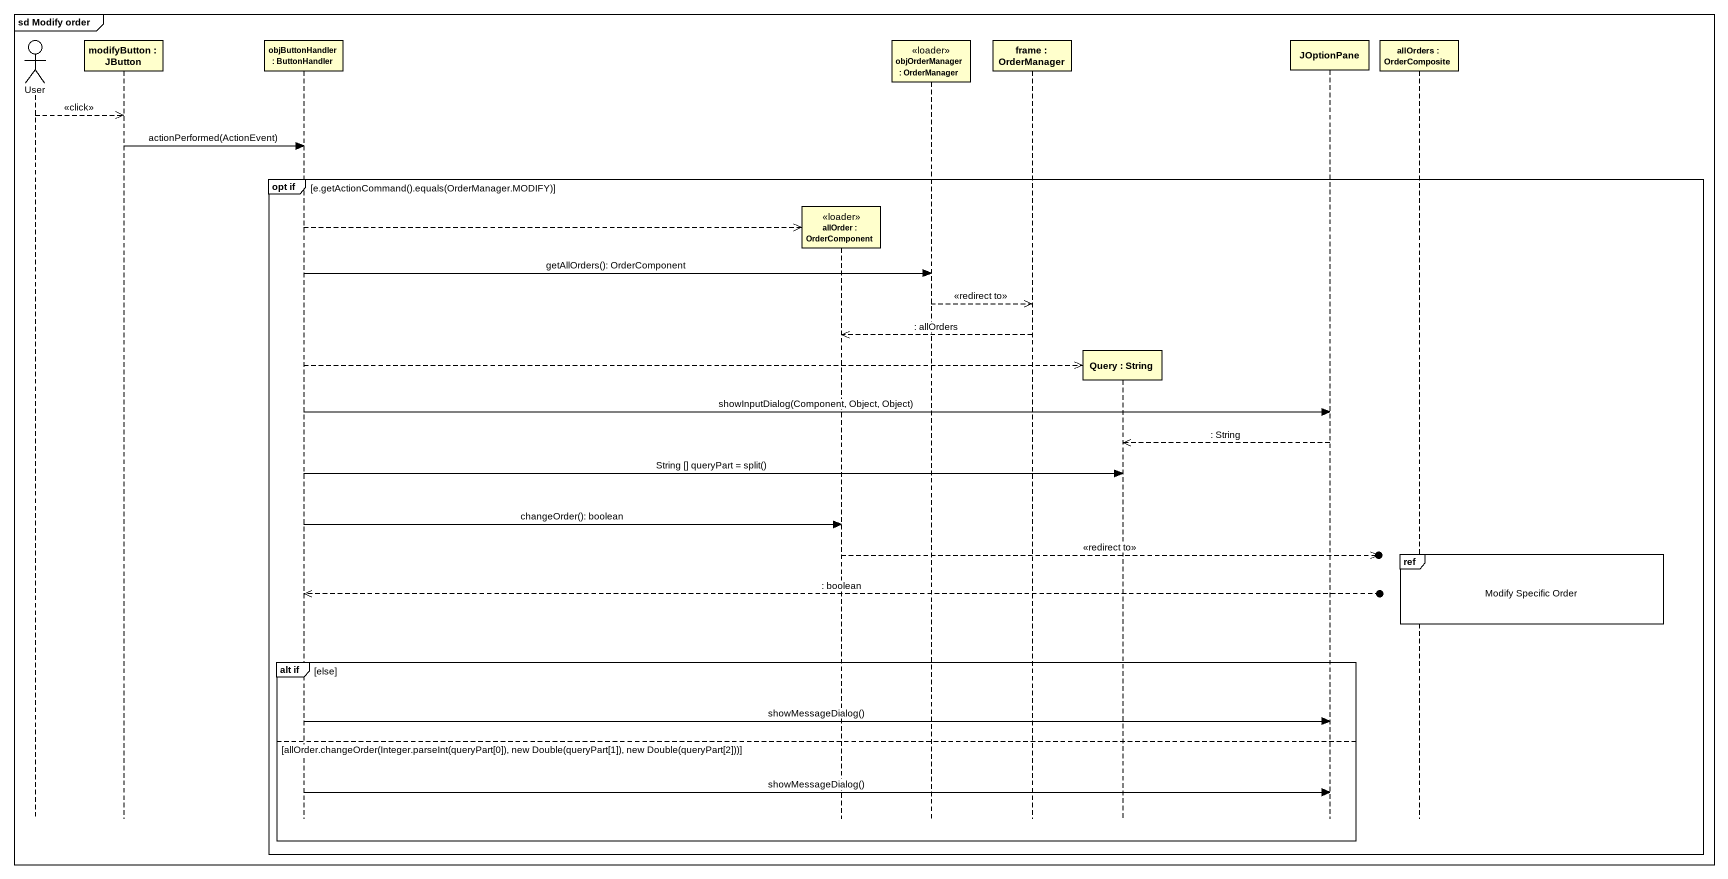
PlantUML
@startuml
mainframe sd Modify order
hide footbox
actor User
participant "modifyButton : JButton" as modifyButton
participant "objButtonHandler : ButtonHandler" as objButtonHandler
participant "allOrder : OrderComponent" as allOrder <<loader>>
participant "objOrderManager : OrderManager" as objOrderManager <<loader>>
participant "frame : OrderManager" as frame_
participant "Query : String" as Query
participant JOptionPane
participant "allOrders : OrderComposite" as allOrders

User -->> modifyButton : <<click>>
modifyButton -> objButtonHandler : actionPerformed(ActionEvent)
group opt if [e.getActionCommand().equals(OrderManager.MODIFY)]
  objButtonHandler -->> allOrder **
  objButtonHandler -> objOrderManager : getAllOrders(): OrderComponent
  objOrderManager -->> frame_ : <<redirect to>>
  frame_ -->> allOrder : : allOrders
  objButtonHandler -->> Query **
  objButtonHandler -> JOptionPane : showInputDialog(Component, Object, Object)
  JOptionPane -->> Query : : String
  objButtonHandler -> Query : String [] queryPart = split()
  objButtonHandler -> allOrder : changeOrder(): boolean
  ref over allOrders : Modify Specific Order
  allOrder -->>o] : <<redirect to>>
  objButtonHandler <<--o] : : boolean
  group alt if [else]
    objButtonHandler -> JOptionPane : showMessageDialog()
  else allOrder.changeOrder(Integer.parseInt(queryPart[0]), new Double(queryPart[1]), new Double(queryPart[2]))
    objButtonHandler -> JOptionPane : showMessageDialog()
  end
end
@enduml
